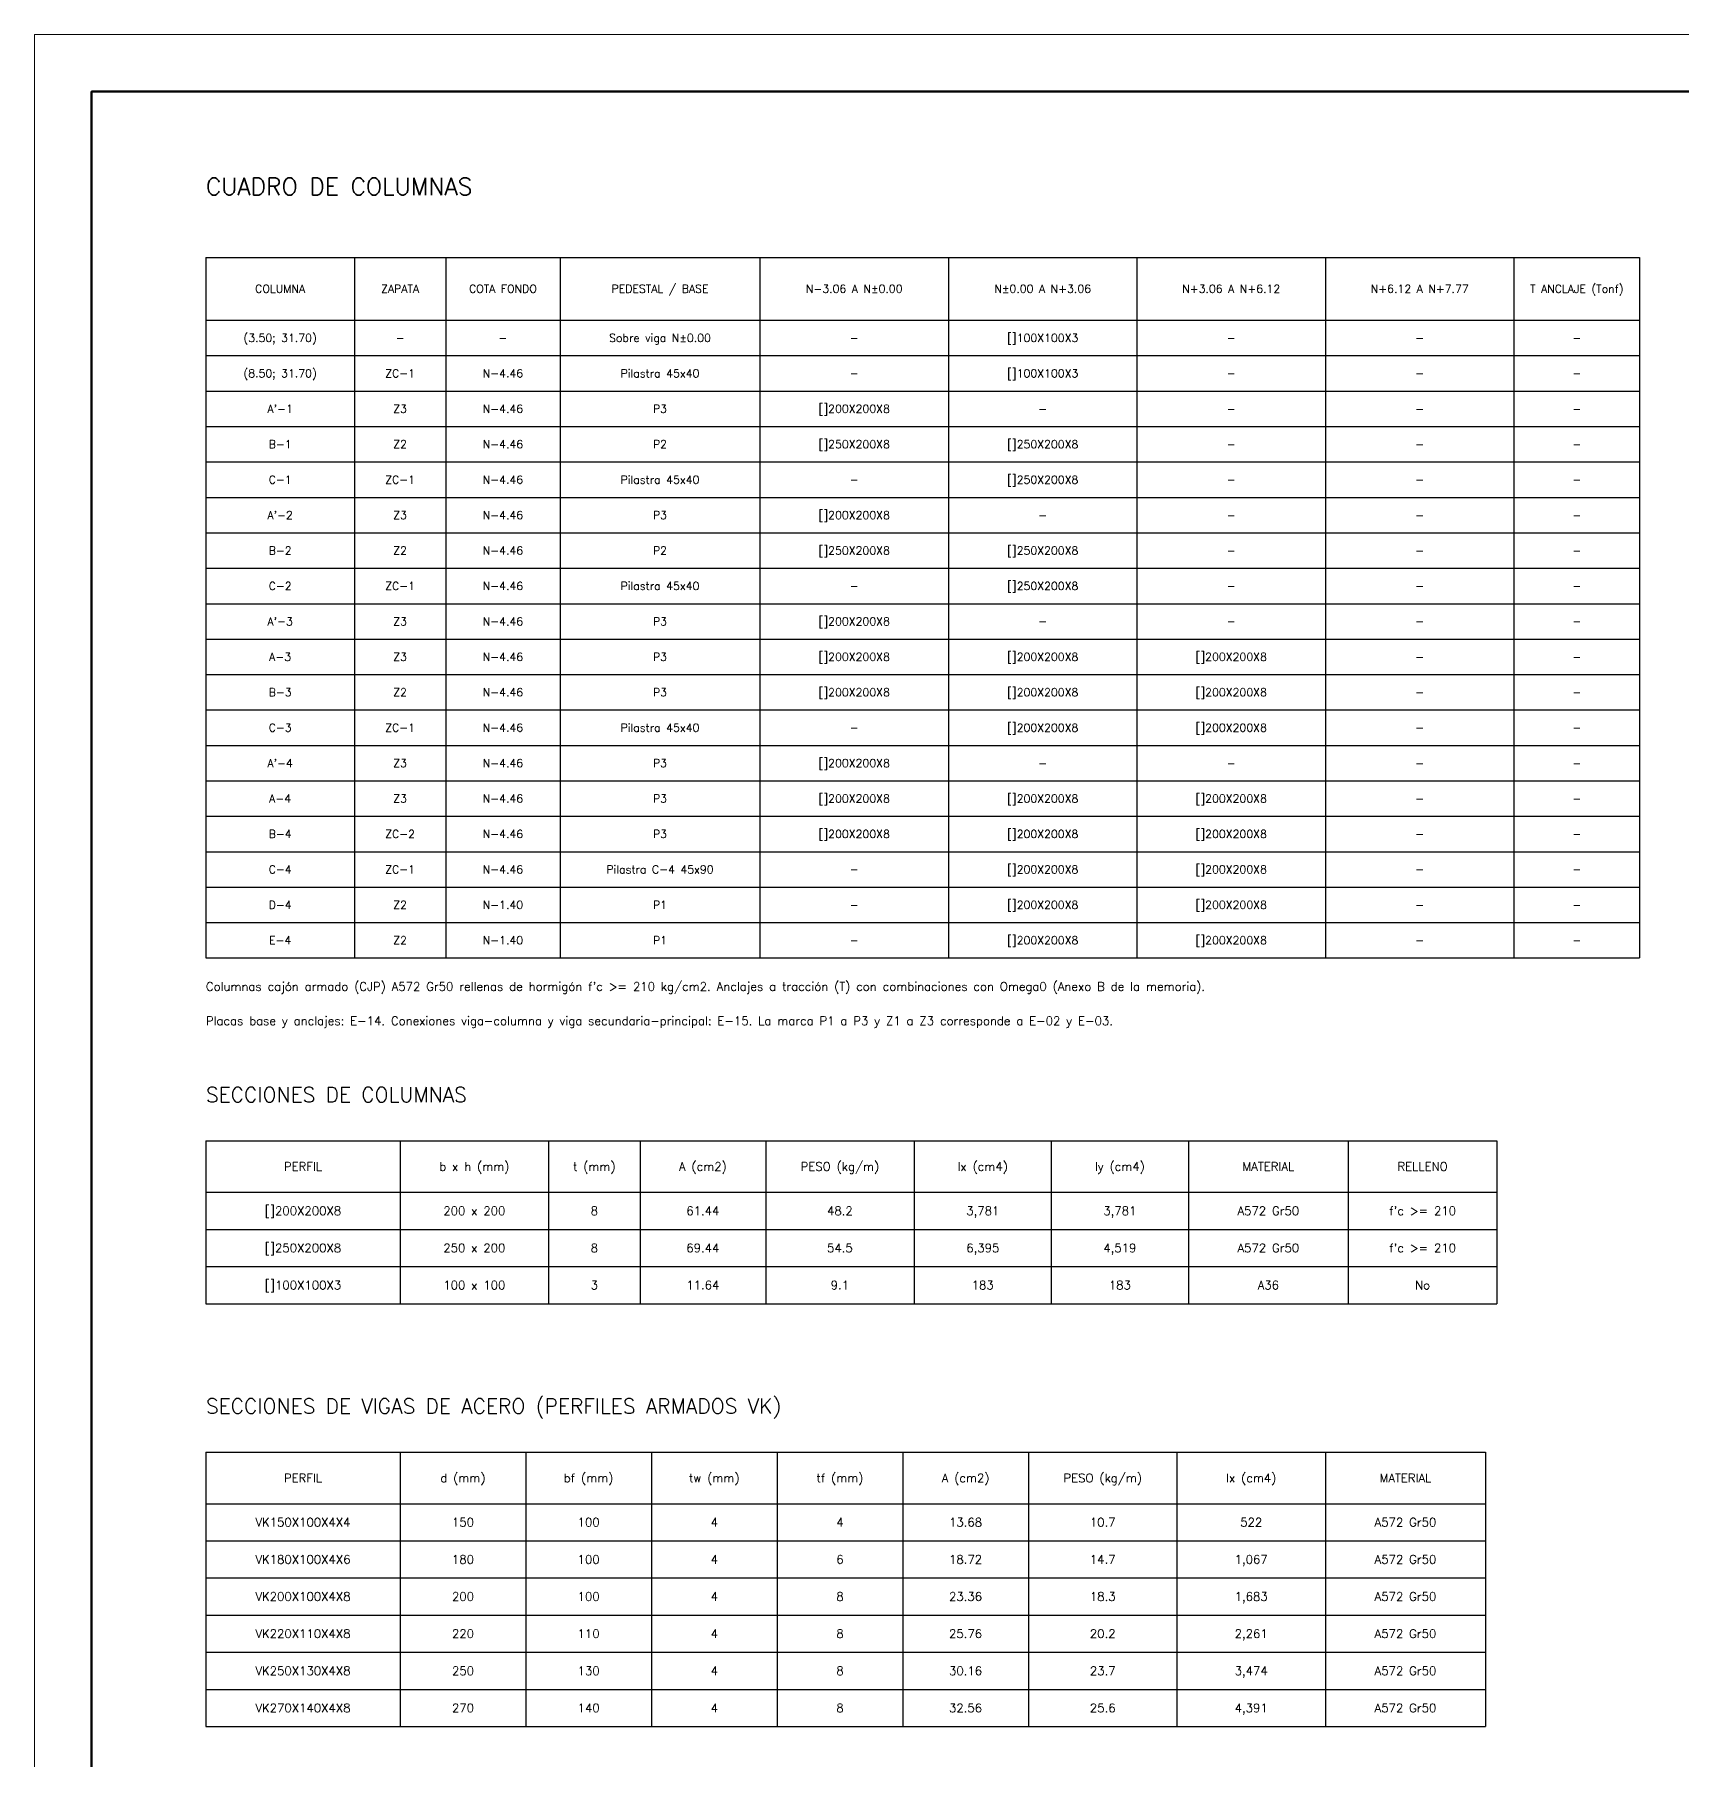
# Model space of a CAD drawing. Header units: metres. Extents: x 0 to 84, y 0 to 59.4.
# Drawn here: x 0 to 28.85, y 29.2 to 59.4 of the extents above; entities that cross this region are included whole.
import ezdxf
from ezdxf.enums import TextEntityAlignment as Align

# ---------------------------------------------------------------- set-up
doc = ezdxf.new("R2010")
doc.units = ezdxf.units.M
for name, color, linetype, lineweight in [('BORDER_LIMITS', 7, 'Continuous', 18), ('DRAWING_BORDER', 7, 'Continuous', 50), ('E_TABLA', 7, 'Continuous', 25), ('E_TEXTO', 7, 'Continuous', 13), ('E_TITULO', 7, 'Continuous', 25)]:
    doc.layers.add(name, color=color, linetype=linetype, lineweight=lineweight)
doc.styles.add('KUBIEC', font='romans.shx')

msp = doc.modelspace()

# ---------------------------------------------------------------- linework, layer by layer
at = {"layer": 'BORDER_LIMITS'}
msp.add_lwpolyline([(0, 0), (84, 0), (84, 59.4), (0, 59.4)], close=True, dxfattribs=at)
at = {"layer": 'DRAWING_BORDER'}
msp.add_lwpolyline([(1, 1), (83, 1), (83, 58.4), (1, 58.4)], close=True, dxfattribs=at)
at = {"layer": 'E_TABLA'}
for p, q in [((3, 55.5), (28.1, 55.5)), ((3, 55.5), (3, 43.24)), ((5.6, 55.5), (5.6, 43.24)), ((7.2, 55.5), (7.2, 43.24)), ((9.2, 55.5), (9.2, 43.24)), ((12.7, 55.5), (12.7, 43.24)), ((16, 55.5), (16, 43.24)), ((19.3, 55.5), (19.3, 43.24)), ((22.6, 55.5), (22.6, 43.24)), ((25.9, 55.5), (25.9, 43.24)), ((28.1, 55.5), (28.1, 43.24)), ((3, 54.4), (28.1, 54.4)), ((3, 53.78), (28.1, 53.78)), ((3, 53.16), (28.1, 53.16)), ((3, 52.54), (28.1, 52.54)), ((3, 51.92), (28.1, 51.92)), ((3, 51.3), (28.1, 51.3)), ((3, 50.68), (28.1, 50.68)), ((3, 50.06), (28.1, 50.06)), ((3, 49.44), (28.1, 49.44)), ((3, 48.82), (28.1, 48.82)), ((3, 48.2), (28.1, 48.2)), ((3, 47.58), (28.1, 47.58)), ((3, 46.96), (28.1, 46.96)), ((3, 46.34), (28.1, 46.34)), ((3, 45.72), (28.1, 45.72)), ((3, 45.1), (28.1, 45.1)), ((3, 44.48), (28.1, 44.48)), ((3, 43.86), (28.1, 43.86)), ((3, 43.24), (28.1, 43.24)), ((3, 40.04), (25.6, 40.04)), ((3, 40.04), (3, 37.19)), ((6.4, 40.04), (6.4, 37.19)), ((9, 40.04), (9, 37.19)), ((10.6, 40.04), (10.6, 37.19)), ((12.8, 40.04), (12.8, 37.19)), ((15.4, 40.04), (15.4, 37.19)), ((17.8, 40.04), (17.8, 37.19)), ((20.2, 40.04), (20.2, 37.19)), ((23, 40.04), (23, 37.19)), ((25.6, 40.04), (25.6, 37.19)), ((3, 39.14), (25.6, 39.14)), ((3, 38.49), (25.6, 38.49)), ((3, 37.84), (25.6, 37.84)), ((3, 37.19), (25.6, 37.19)), ((3, 34.59), (25.4, 34.59)), ((3, 34.59), (3, 29.79)), ((6.4, 34.59), (6.4, 29.79)), ((8.6, 34.59), (8.6, 29.79)), ((10.8, 34.59), (10.8, 29.79)), ((13, 34.59), (13, 29.79)), ((15.2, 34.59), (15.2, 29.79)), ((17.4, 34.59), (17.4, 29.79)), ((20, 34.59), (20, 29.79)), ((22.6, 34.59), (22.6, 29.79)), ((25.4, 34.59), (25.4, 29.79)), ((3, 33.69), (25.4, 33.69)), ((3, 33.04), (25.4, 33.04)), ((3, 32.39), (25.4, 32.39)), ((3, 31.74), (25.4, 31.74)), ((3, 31.09), (25.4, 31.09)), ((3, 30.44), (25.4, 30.44)), ((3, 29.79), (25.4, 29.79))]:
    msp.add_line(p, q, dxfattribs=at)

# ---------------------------------------------------------------- texts
at = {"layer": 'E_TEXTO', "style": 'KUBIEC'}
for s, height, p in [('COLUMNA', 0.14, (4.3, 54.95)), ('ZAPATA', 0.14, (6.4, 54.95)), ('COTA FONDO', 0.14, (8.2, 54.95)), ('PEDESTAL / BASE', 0.14, (10.95, 54.95)), ('N-3.06 A N±0.00', 0.14, (14.35, 54.95)), ('N±0.00 A N+3.06', 0.14, (17.65, 54.95)), ('N+3.06 A N+6.12', 0.14, (20.95, 54.95)), ('N+6.12 A N+7.77', 0.14, (24.25, 54.95)), ('T ANCLAJE (Tonf)', 0.14, (27, 54.95)), ('(3.50; 31.70)', 0.14, (4.3, 54.09)), ('-', 0.14, (6.4, 54.09)), ('-', 0.14, (8.2, 54.09)), ('Sobre viga N±0.00', 0.14, (10.95, 54.09)), ('-', 0.14, (14.35, 54.09)), ('[]100X100X3', 0.14, (17.65, 54.09)), ('-', 0.14, (20.95, 54.09)), ('-', 0.14, (24.25, 54.09)), ('-', 0.14, (27, 54.09)), ('(8.50; 31.70)', 0.14, (4.3, 53.47)), ('ZC-1', 0.14, (6.4, 53.47)), ('N-4.46', 0.14, (8.2, 53.47)), ('Pilastra 45x40', 0.14, (10.95, 53.47)), ('[]100X100X3', 0.14, (17.65, 53.47)), ('-', 0.14, (14.35, 53.47)), ('-', 0.14, (20.95, 53.47)), ('-', 0.14, (24.25, 53.47)), ('-', 0.14, (27, 53.47)), ("A'-1", 0.14, (4.3, 52.85)), ('Z3', 0.14, (6.4, 52.85)), ('N-4.46', 0.14, (8.2, 52.85)), ('P3', 0.14, (10.95, 52.85)), ('[]200X200X8', 0.14, (14.35, 52.85)), ('-', 0.14, (17.65, 52.85)), ('-', 0.14, (20.95, 52.85)), ('-', 0.14, (24.25, 52.85)), ('-', 0.14, (27, 52.85)), ('B-1', 0.14, (4.3, 52.23)), ('Z2', 0.14, (6.4, 52.23)), ('N-4.46', 0.14, (8.2, 52.23)), ('P2', 0.14, (10.95, 52.23)), ('[]250X200X8', 0.14, (14.35, 52.23)), ('[]250X200X8', 0.14, (17.65, 52.23)), ('-', 0.14, (20.95, 52.23)), ('-', 0.14, (24.25, 52.23)), ('-', 0.14, (27, 52.23)), ('C-1', 0.14, (4.3, 51.61)), ('ZC-1', 0.14, (6.4, 51.61)), ('N-4.46', 0.14, (8.2, 51.61)), ('Pilastra 45x40', 0.14, (10.95, 51.61)), ('[]250X200X8', 0.14, (17.65, 51.61)), ('-', 0.14, (14.35, 51.61)), ('-', 0.14, (20.95, 51.61)), ('-', 0.14, (24.25, 51.61)), ('-', 0.14, (27, 51.61)), ("A'-2", 0.14, (4.3, 50.99)), ('Z3', 0.14, (6.4, 50.99)), ('N-4.46', 0.14, (8.2, 50.99)), ('P3', 0.14, (10.95, 50.99)), ('[]200X200X8', 0.14, (14.35, 50.99)), ('-', 0.14, (17.65, 50.99)), ('-', 0.14, (20.95, 50.99)), ('-', 0.14, (24.25, 50.99)), ('-', 0.14, (27, 50.99)), ('[]250X200X8', 0.14, (14.35, 50.37)), ('[]250X200X8', 0.14, (17.65, 50.37)), ('B-2', 0.14, (4.3, 50.37)), ('Z2', 0.14, (6.4, 50.37)), ('N-4.46', 0.14, (8.2, 50.37)), ('P2', 0.14, (10.95, 50.37)), ('-', 0.14, (20.95, 50.37)), ('-', 0.14, (24.25, 50.37)), ('-', 0.14, (27, 50.37)), ('[]250X200X8', 0.14, (17.65, 49.75)), ('C-2', 0.14, (4.3, 49.75)), ('ZC-1', 0.14, (6.4, 49.75)), ('N-4.46', 0.14, (8.2, 49.75)), ('Pilastra 45x40', 0.14, (10.95, 49.75)), ('-', 0.14, (14.35, 49.75)), ('-', 0.14, (20.95, 49.75)), ('-', 0.14, (24.25, 49.75)), ('-', 0.14, (27, 49.75)), ("A'-3", 0.14, (4.3, 49.13)), ('Z3', 0.14, (6.4, 49.13)), ('N-4.46', 0.14, (8.2, 49.13)), ('P3', 0.14, (10.95, 49.13)), ('[]200X200X8', 0.14, (14.35, 49.13)), ('-', 0.14, (17.65, 49.13)), ('-', 0.14, (20.95, 49.13)), ('-', 0.14, (24.25, 49.13)), ('-', 0.14, (27, 49.13)), ('A-3', 0.14, (4.3, 48.51)), ('Z3', 0.14, (6.4, 48.51)), ('N-4.46', 0.14, (8.2, 48.51)), ('P3', 0.14, (10.95, 48.51)), ('[]200X200X8', 0.14, (14.35, 48.51)), ('[]200X200X8', 0.14, (17.65, 48.51)), ('[]200X200X8', 0.14, (20.95, 48.51)), ('-', 0.14, (24.25, 48.51)), ('-', 0.14, (27, 48.51)), ('B-3', 0.14, (4.3, 47.89)), ('Z2', 0.14, (6.4, 47.89)), ('N-4.46', 0.14, (8.2, 47.89)), ('P3', 0.14, (10.95, 47.89)), ('[]200X200X8', 0.14, (14.35, 47.89)), ('[]200X200X8', 0.14, (17.65, 47.89)), ('[]200X200X8', 0.14, (20.95, 47.89)), ('-', 0.14, (24.25, 47.89)), ('-', 0.14, (27, 47.89)), ('C-3', 0.14, (4.3, 47.27)), ('ZC-1', 0.14, (6.4, 47.27)), ('N-4.46', 0.14, (8.2, 47.27)), ('Pilastra 45x40', 0.14, (10.95, 47.27)), ('-', 0.14, (14.35, 47.27)), ('[]200X200X8', 0.14, (17.65, 47.27)), ('[]200X200X8', 0.14, (20.95, 47.27)), ('-', 0.14, (24.25, 47.27)), ('-', 0.14, (27, 47.27)), ("A'-4", 0.14, (4.3, 46.65)), ('Z3', 0.14, (6.4, 46.65)), ('N-4.46', 0.14, (8.2, 46.65)), ('P3', 0.14, (10.95, 46.65)), ('[]200X200X8', 0.14, (14.35, 46.65)), ('-', 0.14, (17.65, 46.65)), ('-', 0.14, (20.95, 46.65)), ('-', 0.14, (24.25, 46.65)), ('-', 0.14, (27, 46.65)), ('A-4', 0.14, (4.3, 46.03)), ('Z3', 0.14, (6.4, 46.03)), ('N-4.46', 0.14, (8.2, 46.03)), ('P3', 0.14, (10.95, 46.03)), ('[]200X200X8', 0.14, (14.35, 46.03)), ('[]200X200X8', 0.14, (17.65, 46.03)), ('[]200X200X8', 0.14, (20.95, 46.03)), ('-', 0.14, (24.25, 46.03)), ('-', 0.14, (27, 46.03)), ('B-4', 0.14, (4.3, 45.41)), ('ZC-2', 0.14, (6.4, 45.41)), ('N-4.46', 0.14, (8.2, 45.41)), ('P3', 0.14, (10.95, 45.41)), ('[]200X200X8', 0.14, (14.35, 45.41)), ('[]200X200X8', 0.14, (17.65, 45.41)), ('[]200X200X8', 0.14, (20.95, 45.41)), ('-', 0.14, (24.25, 45.41)), ('-', 0.14, (27, 45.41)), ('C-4', 0.14, (4.3, 44.79)), ('ZC-1', 0.14, (6.4, 44.79)), ('N-4.46', 0.14, (8.2, 44.79)), ('Pilastra C-4 45x90', 0.14, (10.95, 44.79)), ('-', 0.14, (14.35, 44.79)), ('[]200X200X8', 0.14, (17.65, 44.79)), ('[]200X200X8', 0.14, (20.95, 44.79)), ('-', 0.14, (24.25, 44.79)), ('-', 0.14, (27, 44.79)), ('D-4', 0.14, (4.3, 44.17)), ('Z2', 0.14, (6.4, 44.17)), ('N-1.40', 0.14, (8.2, 44.17)), ('P1', 0.14, (10.95, 44.17)), ('-', 0.14, (14.35, 44.17)), ('[]200X200X8', 0.14, (17.65, 44.17)), ('[]200X200X8', 0.14, (20.95, 44.17)), ('-', 0.14, (24.25, 44.17)), ('-', 0.14, (27, 44.17)), ('E-4', 0.14, (4.3, 43.55)), ('Z2', 0.14, (6.4, 43.55)), ('N-1.40', 0.14, (8.2, 43.55)), ('P1', 0.14, (10.95, 43.55)), ('-', 0.14, (14.35, 43.55)), ('[]200X200X8', 0.14, (17.65, 43.55)), ('[]200X200X8', 0.14, (20.95, 43.55)), ('-', 0.14, (24.25, 43.55)), ('-', 0.14, (27, 43.55)), ('PERFIL', 0.15, (4.7, 39.59)), ('b x h (mm)', 0.15, (7.7, 39.59)), ('t (mm)', 0.15, (9.8, 39.59)), ('A (cm2)', 0.15, (11.7, 39.59)), ('PESO (kg/m)', 0.15, (14.1, 39.59)), ('Ix (cm4)', 0.15, (16.6, 39.59)), ('Iy (cm4)', 0.15, (19, 39.59)), ('MATERIAL', 0.15, (21.6, 39.59)), ('RELLENO', 0.15, (24.3, 39.59)), ('[]200X200X8', 0.15, (4.7, 38.815)), ('200 x 200', 0.15, (7.7, 38.815)), ('8', 0.15, (9.8, 38.815)), ('61.44', 0.15, (11.7, 38.815)), ('48.2', 0.15, (14.1, 38.815)), ('3,781', 0.15, (16.6, 38.815)), ('3,781', 0.15, (19, 38.815)), ('A572 Gr50', 0.15, (21.6, 38.815)), ("f'c >= 210", 0.15, (24.3, 38.815)), ('[]250X200X8', 0.15, (4.7, 38.165)), ('250 x 200', 0.15, (7.7, 38.165)), ('8', 0.15, (9.8, 38.165)), ('69.44', 0.15, (11.7, 38.165)), ('54.5', 0.15, (14.1, 38.165)), ('6,395', 0.15, (16.6, 38.165)), ('4,519', 0.15, (19, 38.165)), ('A572 Gr50', 0.15, (21.6, 38.165)), ("f'c >= 210", 0.15, (24.3, 38.165)), ('[]100X100X3', 0.15, (4.7, 37.515)), ('100 x 100', 0.15, (7.7, 37.515)), ('3', 0.15, (9.8, 37.515)), ('11.64', 0.15, (11.7, 37.515)), ('9.1', 0.15, (14.1, 37.515)), ('183', 0.15, (16.6, 37.515)), ('183', 0.15, (19, 37.515)), ('A36', 0.15, (21.6, 37.515)), ('No', 0.15, (24.3, 37.515)), ('PERFIL', 0.15, (4.7, 34.14)), ('d (mm)', 0.15, (7.5, 34.14)), ('bf (mm)', 0.15, (9.7, 34.14)), ('tw (mm)', 0.15, (11.9, 34.14)), ('tf (mm)', 0.15, (14.1, 34.14)), ('A (cm2)', 0.15, (16.3, 34.14)), ('PESO (kg/m)', 0.15, (18.7, 34.14)), ('Ix (cm4)', 0.15, (21.3, 34.14)), ('MATERIAL', 0.15, (24, 34.14)), ('VK150X100X4X4', 0.15, (4.7, 33.365)), ('150', 0.15, (7.5, 33.365)), ('100', 0.15, (9.7, 33.365)), ('4', 0.15, (11.9, 33.365)), ('4', 0.15, (14.1, 33.365)), ('13.68', 0.15, (16.3, 33.365)), ('10.7', 0.15, (18.7, 33.365)), ('522', 0.15, (21.3, 33.365)), ('A572 Gr50', 0.15, (24, 33.365)), ('VK180X100X4X6', 0.15, (4.7, 32.715)), ('180', 0.15, (7.5, 32.715)), ('100', 0.15, (9.7, 32.715)), ('4', 0.15, (11.9, 32.715)), ('6', 0.15, (14.1, 32.715)), ('18.72', 0.15, (16.3, 32.715)), ('14.7', 0.15, (18.7, 32.715)), ('1,067', 0.15, (21.3, 32.715)), ('A572 Gr50', 0.15, (24, 32.715)), ('VK200X100X4X8', 0.15, (4.7, 32.065)), ('200', 0.15, (7.5, 32.065)), ('100', 0.15, (9.7, 32.065)), ('4', 0.15, (11.9, 32.065)), ('8', 0.15, (14.1, 32.065)), ('23.36', 0.15, (16.3, 32.065)), ('18.3', 0.15, (18.7, 32.065)), ('1,683', 0.15, (21.3, 32.065)), ('A572 Gr50', 0.15, (24, 32.065)), ('VK220X110X4X8', 0.15, (4.7, 31.415)), ('220', 0.15, (7.5, 31.415)), ('110', 0.15, (9.7, 31.415)), ('4', 0.15, (11.9, 31.415)), ('8', 0.15, (14.1, 31.415)), ('25.76', 0.15, (16.3, 31.415)), ('20.2', 0.15, (18.7, 31.415)), ('2,261', 0.15, (21.3, 31.415)), ('A572 Gr50', 0.15, (24, 31.415)), ('VK250X130X4X8', 0.15, (4.7, 30.765)), ('250', 0.15, (7.5, 30.765)), ('130', 0.15, (9.7, 30.765)), ('4', 0.15, (11.9, 30.765)), ('8', 0.15, (14.1, 30.765)), ('30.16', 0.15, (16.3, 30.765)), ('23.7', 0.15, (18.7, 30.765)), ('3,474', 0.15, (21.3, 30.765)), ('A572 Gr50', 0.15, (24, 30.765)), ('VK270X140X4X8', 0.15, (4.7, 30.115)), ('270', 0.15, (7.5, 30.115)), ('140', 0.15, (9.7, 30.115)), ('4', 0.15, (11.9, 30.115)), ('8', 0.15, (14.1, 30.115)), ('32.56', 0.15, (16.3, 30.115)), ('25.6', 0.15, (18.7, 30.115)), ('4,391', 0.15, (21.3, 30.115)), ('A572 Gr50', 0.15, (24, 30.115))]:
    msp.add_text(s, height=height, dxfattribs=at).set_placement(p, align=Align.MIDDLE_CENTER)
for s, p in [("Columnas cajón armado (CJP) A572 Gr50 rellenas de hormigón f'c >= 210 kg/cm2. Anclajes a tracción (T) con combinaciones con Omega0 (Anexo B de la memoria).", (3, 42.74)), ('Placas base y anclajes: E-14. Conexiones viga-columna y viga secundaria-principal: E-15. La marca P1 a P3 y Z1 a Z3 corresponde a E-02 y E-03.', (3, 42.14))]:
    msp.add_text(s, height=0.15, dxfattribs=at).set_placement(p, align=Align.MIDDLE_LEFT)
at = {"layer": 'E_TITULO', "style": 'KUBIEC'}
for s, height, p in [('CUADRO DE COLUMNAS', 0.3, (3, 56.5)), ('SECCIONES DE COLUMNAS', 0.26, (3, 40.64)), ('SECCIONES DE VIGAS DE ACERO (PERFILES ARMADOS VK)', 0.26, (3, 35.19))]:
    msp.add_text(s, height=height, dxfattribs=at).set_placement(p, align=Align.BOTTOM_LEFT)

doc.saveas('drawing.dxf')
